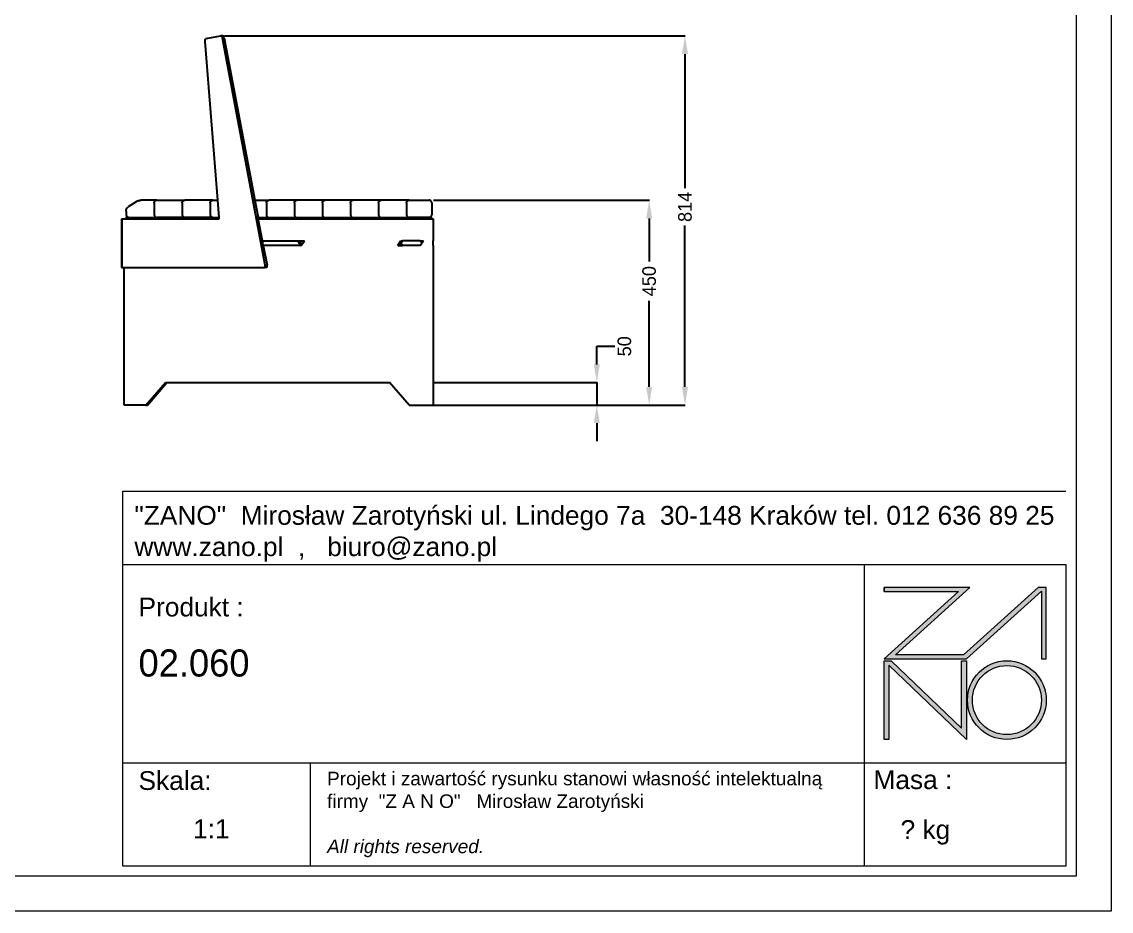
# Model space of a CAD drawing. Header units: millimetres. Extents: x 8 to 5414, y 17 to 4025.
# Drawn here: x 3006 to 5414, y 17 to 1985 of the extents above; entities that cross this region are included whole.
import ezdxf

# ---------------------------------------------------------------- set-up
doc = ezdxf.new("R2010")
doc.units = ezdxf.units.MM
doc.layers.add('DIMS', color=1, linetype='Continuous')
doc.layers.add('tabelka', color=155, linetype='Continuous')
doc.dimstyles.new('ISO-25', dxfattribs={"dimtxt": 2.5, "dimasz": 2.5, "dimexe": 1.25, "dimexo": 0.625, "dimtad": 1, "dimtxsty": 'Standard', "dimcen": 2.5, "dimadec": 0, "dimazin": 0, "dimtfac": 1, "dimtmove": 0, "dimatfit": 3, "dimfxl": 1, "dimarcsym": 0})

# ---------------------------------------------------------------- blocks, each defined once
blk = doc.blocks.new('*D53')
at = {"layer": 'Defpoints', "color": 0}
for p in [(3915.3, 1187), (3915.8, 1137), (4277, 1137)]:
    blk.add_point(p, dxfattribs=at)
at = {"layer": 'DIMS', "color": 0, "lineweight": -2}
for p, q in [((4277, 1227), (4277, 1267)), ((4277, 1267), (4317, 1267)), ((3915.8, 1187), (4277.5, 1187)), ((4277, 1187), (4277, 1137)), ((3916.3, 1137), (4277.5, 1137)), ((4277, 1097), (4277, 1057))]:
    blk.add_line(p, q, dxfattribs=at)
at = {"layer": 'DIMS', "color": 0}
for points in [[(4270.3, 1227), (4283.6, 1227), (4277, 1187)], [(4283.6, 1097), (4270.3, 1097), (4277, 1137)]]:
    blk.add_solid(points, dxfattribs=at)
at = {"layer": 'DIMS', "color": 0, "insert": (4338, 1267), "char_height": 30, "attachment_point": 5, "rotation": 90}
blk.add_mtext('50', dxfattribs=at)
blk = doc.blocks.new('*D57')
at = {"layer": 'Defpoints', "color": 0}
for p in [(3915.3, 1590), (3915.8, 1137), (4392.7, 1137)]:
    blk.add_point(p, dxfattribs=at)
at = {"layer": 'DIMS', "color": 0, "lineweight": -2}
for p, q in [((3915.8, 1590), (4393.2, 1590)), ((4392.7, 1550), (4392.7, 1454.5)), ((4392.7, 1177), (4392.7, 1367.5)), ((3916.3, 1137), (4393.2, 1137))]:
    blk.add_line(p, q, dxfattribs=at)
at = {"layer": 'DIMS', "color": 0}
for points in [[(4399.3, 1550), (4386, 1550), (4392.7, 1590)], [(4386, 1177), (4399.3, 1177), (4392.7, 1137)]]:
    blk.add_solid(points, dxfattribs=at)
at = {"layer": 'DIMS', "color": 0, "insert": (4392.7, 1411), "char_height": 30, "attachment_point": 5, "rotation": 90}
blk.add_mtext('450', dxfattribs=at)
blk = doc.blocks.new('*D58')
at = {"layer": 'Defpoints', "color": 0}
for p in [(3449.7, 1953.5), (3915.3, 1137), (4471.9, 1137)]:
    blk.add_point(p, dxfattribs=at)
at = {"layer": 'DIMS', "color": 0, "lineweight": -2}
for p, q in [((3450.2, 1953.5), (4472.4, 1953.5)), ((4471.9, 1913.5), (4471.9, 1616.4)), ((4471.9, 1177), (4471.9, 1534.4)), ((3915.8, 1137), (4472.4, 1137))]:
    blk.add_line(p, q, dxfattribs=at)
at = {"layer": 'DIMS', "color": 0}
for points in [[(4478.6, 1913.5), (4465.3, 1913.5), (4471.9, 1953.5)], [(4465.3, 1177), (4478.6, 1177), (4471.9, 1137)]]:
    blk.add_solid(points, dxfattribs=at)
at = {"layer": 'DIMS', "color": 0, "insert": (4471.9, 1575.4), "char_height": 30, "attachment_point": 5, "rotation": 90}
blk.add_mtext('814', dxfattribs=at)
blk = doc.blocks.new('zano')
at = {"layer": 'Defpoints', "lineweight": 5}
for points in [[(6270.2, 3716.2), (6270.2, 3707.4), (6434.8, 3707.4), (6270.2, 3558.4), (6452.4, 3558.4), (6617.9, 3708.2), (6617.9, 3558.4), (6628.6, 3558.4), (6628.6, 3716.2), (6610.7, 3716.2), (6446.1, 3567.2), (6295.4, 3567.2), (6459.9, 3716.2), (6270.2, 3716.2), (6270.2, 3707.4)], [(6270.2, 3554.4), (6286.2, 3554.4), (6441.7, 3405.6), (6441.7, 3554.4), (6452.4, 3554.4), (6452.4, 3380.5), (6281, 3544.6), (6281, 3380.5), (6270.2, 3380.5)]]:
    blk.add_hatch(color=251, dxfattribs=at).paths.add_polyline_path(points)
h = blk.add_hatch(color=251, dxfattribs=at)
h.paths.add_polyline_path([(6454.7, 3467.4, 1), (6628.6, 3467.4, 1)])
h.paths.add_polyline_path([(6617.9, 3467.4, -1), (6465.4, 3467.4, -1)], flags=16)
at = {"layer": 'Defpoints', "color": 251, "lineweight": 5}
blk.add_lwpolyline([(6434.8, 3707.4), (6270.2, 3558.4), (6452.4, 3558.4), (6617.9, 3708.2), (6617.9, 3558.4), (6628.6, 3558.4), (6628.6, 3716.2), (6610.7, 3716.2), (6446.1, 3567.2), (6295.4, 3567.2), (6459.9, 3716.2), (6270.2, 3716.2), (6270.2, 3707.4), (6432.1, 3707.4)], dxfattribs=at)
for points in [[(6270.2, 3716.2), (6270.2, 3707.4), (6434.8, 3707.4), (6270.2, 3558.4), (6452.4, 3558.4), (6617.9, 3708.2), (6617.9, 3558.4), (6628.6, 3558.4), (6628.6, 3716.2), (6610.7, 3716.2), (6446.1, 3567.2), (6295.4, 3567.2), (6459.9, 3716.2), (6270.2, 3716.2), (6270.2, 3707.4)], [(6270.2, 3554.4), (6286.2, 3554.4), (6441.7, 3405.6), (6441.7, 3554.4), (6452.4, 3554.4), (6452.4, 3380.5), (6281, 3544.6), (6281, 3380.5), (6270.2, 3380.5)]]:
    blk.add_lwpolyline(points, close=True, dxfattribs=at)
for radius in [87, 76.3]:
    blk.add_circle((6541.7, 3467.4), radius, dxfattribs=at)

msp = doc.modelspace()

# ---------------------------------------------------------------- linework, layer by layer
for p, q in [((3413.7, 1947.7), (3445, 1953.6)), ((3445, 1953.6), (3445.7, 1953.5)), ((3449.4, 1953.6), (3445.7, 1953.5)), ((3445.7, 1953.5), (3446.4, 1953.2)), ((3446.4, 1953.2), (3446.7, 1953)), ((3446.7, 1953), (3447.1, 1952.7)), ((3447.1, 1952.7), (3447.8, 1951.9)), ((3447.8, 1951.9), (3448.3, 1950.9)), ((3448.3, 1950.9), (3448.8, 1949.7)), ((3450.1, 1953.5), (3449.4, 1953.6)), ((3450.8, 1953.2), (3450.1, 1953.5)), ((3451.5, 1952.7), (3450.8, 1953.2)), ((3452.1, 1951.9), (3451.5, 1952.7)), ((3452.7, 1950.9), (3452.1, 1951.9)), ((3453.1, 1949.7), (3452.7, 1950.9)), ((3411.1, 1942.5), (3411.2, 1943.8)), ((3411.1, 1941.2), (3411.1, 1942.5)), ((3438.8, 1590), (3411.1, 1941.2)), ((3411.2, 1943.8), (3411.5, 1945)), ((3411.5, 1945), (3411.9, 1946)), ((3411.9, 1946), (3412.4, 1946.8)), ((3412.4, 1946.8), (3413, 1947.4)), ((3413, 1947.4), (3413.7, 1947.7)), ((3448.8, 1949.7), (3449.1, 1948.5)), ((3543.5, 1446.6), (3449.1, 1948.5)), ((3453.4, 1948.5), (3453.1, 1949.7)), ((3453.4, 1948.5), (3520.9, 1590)), ((3264.6, 1589.3), (3266.4, 1589.7)), ((3268, 1589.9), (3266.4, 1589.7)), ((3268, 1589.9), (3269.5, 1590)), ((3304.3, 1590), (3269.5, 1590)), ((3301.7, 1589.4), (3303, 1589.9)), ((3303, 1589.9), (3304.3, 1590)), ((3304.3, 1590), (3366.3, 1590)), ((3363.7, 1589.4), (3365, 1589.9)), ((3365, 1589.9), (3366.3, 1590)), ((3428.3, 1590), (3366.3, 1590)), ((3425.7, 1589.4), (3427, 1589.9)), ((3427, 1589.9), (3428.3, 1590)), ((3428.3, 1590), (3438.8, 1590)), ((3441.8, 1552), (3438.8, 1590)), ((3520.9, 1590), (3552.3, 1590)), ((3520.9, 1590), (3528, 1552)), ((3549.7, 1589.4), (3550.9, 1589.9)), ((3550.9, 1589.9), (3552.3, 1590)), ((3614.3, 1590), (3552.3, 1590)), ((3611.7, 1589.4), (3612.9, 1589.9)), ((3612.9, 1589.9), (3614.3, 1590)), ((3676.2, 1590), (3614.3, 1590)), ((3673.7, 1589.4), (3674.9, 1589.9)), ((3674.9, 1589.9), (3676.2, 1590)), ((3738.2, 1590), (3676.2, 1590)), ((3735.7, 1589.4), (3736.9, 1589.9)), ((3736.9, 1589.9), (3738.2, 1590)), ((3800.2, 1590), (3738.2, 1590)), ((3797.7, 1589.4), (3798.9, 1589.9)), ((3798.9, 1589.9), (3800.2, 1590)), ((3862.2, 1590), (3800.2, 1590)), ((3859.7, 1589.4), (3860.9, 1589.9)), ((3860.9, 1589.9), (3862.2, 1590)), ((3862.2, 1590), (3906.3, 1590)), ((3907.6, 1589.9), (3906.3, 1590)), ((3908.9, 1589.4), (3907.6, 1589.9)), ((3236.4, 1565.9), (3236.5, 1567.4)), ((3236.4, 1565.9), (3236.4, 1558)), ((3236.5, 1567.4), (3236.8, 1568.9)), ((3236.8, 1568.9), (3237.3, 1570.4)), ((3237.3, 1570.4), (3238, 1571.9)), ((3238, 1571.9), (3238.8, 1573.2)), ((3238.8, 1573.2), (3239.8, 1574.3)), ((3239.8, 1574.3), (3240.7, 1575.1)), ((3258.5, 1586.7), (3240.8, 1575.1)), ((3258.5, 1586.7), (3259.7, 1587.5)), ((3261.2, 1588.1), (3259.7, 1587.5)), ((3262.9, 1588.8), (3261.2, 1588.1)), ((3262.9, 1588.8), (3264.6, 1589.3)), ((3298.4, 1584), (3298.5, 1585.4)), ((3298.4, 1584), (3298.4, 1558)), ((3298.5, 1585.4), (3299, 1586.6)), ((3299, 1586.6), (3299.7, 1587.8)), ((3299.7, 1587.8), (3300.6, 1588.7)), ((3300.6, 1588.7), (3301.7, 1589.4)), ((3360.4, 1584), (3360.5, 1585.4)), ((3360.4, 1584), (3360.4, 1558)), ((3360.5, 1585.4), (3361, 1586.6)), ((3361, 1586.6), (3361.7, 1587.8)), ((3361.7, 1587.8), (3362.6, 1588.7)), ((3362.6, 1588.7), (3363.7, 1589.4)), ((3422.4, 1584), (3422.5, 1585.4)), ((3422.4, 1584), (3422.4, 1558)), ((3422.5, 1585.4), (3423, 1586.6)), ((3423, 1586.6), (3423.7, 1587.8)), ((3423.7, 1587.8), (3424.6, 1588.7)), ((3424.6, 1588.7), (3425.7, 1589.4)), ((3546.4, 1584), (3546.5, 1585.4)), ((3546.4, 1584), (3546.4, 1558)), ((3546.5, 1585.4), (3546.9, 1586.6)), ((3546.9, 1586.6), (3547.6, 1587.8)), ((3547.6, 1587.8), (3548.6, 1588.7)), ((3548.6, 1588.7), (3549.7, 1589.4)), ((3608.4, 1584), (3608.5, 1585.4)), ((3608.4, 1584), (3608.4, 1558)), ((3608.5, 1585.4), (3608.9, 1586.6)), ((3608.9, 1586.6), (3609.6, 1587.8)), ((3609.6, 1587.8), (3610.6, 1588.7)), ((3610.6, 1588.7), (3611.7, 1589.4)), ((3670.4, 1584), (3670.5, 1585.4)), ((3670.4, 1584), (3670.4, 1558)), ((3670.5, 1585.4), (3670.9, 1586.6)), ((3670.9, 1586.6), (3671.6, 1587.8)), ((3671.6, 1587.8), (3672.6, 1588.7)), ((3672.6, 1588.7), (3673.7, 1589.4)), ((3732.3, 1584), (3732.5, 1585.4)), ((3732.3, 1584), (3732.3, 1558)), ((3732.5, 1585.4), (3732.9, 1586.6)), ((3732.9, 1586.6), (3733.6, 1587.8)), ((3733.6, 1587.8), (3734.6, 1588.7)), ((3734.6, 1588.7), (3735.7, 1589.4)), ((3794.3, 1584), (3794.5, 1585.4)), ((3794.3, 1584), (3794.3, 1558)), ((3794.5, 1585.4), (3794.9, 1586.6)), ((3794.9, 1586.6), (3795.6, 1587.8)), ((3795.6, 1587.8), (3796.6, 1588.7)), ((3796.6, 1588.7), (3797.7, 1589.4)), ((3856.3, 1584), (3856.5, 1585.4)), ((3856.3, 1584), (3856.3, 1558)), ((3856.5, 1585.4), (3856.9, 1586.6)), ((3856.9, 1586.6), (3857.6, 1587.8)), ((3857.6, 1587.8), (3858.6, 1588.7)), ((3858.6, 1588.7), (3859.7, 1589.4)), ((3910, 1588.7), (3908.9, 1589.4)), ((3911, 1587.8), (3910, 1588.7)), ((3911.7, 1586.6), (3911, 1587.8)), ((3912.1, 1585.4), (3911.7, 1586.6)), ((3912.3, 1584), (3912.1, 1585.4)), ((3912.3, 1584), (3912.3, 1558)), ((3226.1, 1549), (3226.1, 1441)), ((3226.1, 1549), (3226.8, 1549)), ((3226.8, 1549), (3226.8, 1441)), ((3226.8, 1549), (3300.4, 1549)), ((3235.7, 1552), (3235.7, 1549)), ((3242.3, 1552), (3235.7, 1552)), ((3235.7, 1549), (3300.4, 1549)), ((3236.4, 1558), (3236.5, 1556.7)), ((3236.5, 1556.7), (3237, 1555.4)), ((3237, 1555.4), (3237.7, 1554.3)), ((3237.7, 1554.3), (3238.6, 1553.3)), ((3238.6, 1553.3), (3239.7, 1552.6)), ((3239.7, 1552.6), (3241, 1552.2)), ((3241, 1552.2), (3242.3, 1552)), ((3242.3, 1552), (3304.3, 1552)), ((3298.4, 1558), (3298.5, 1556.7)), ((3298.5, 1556.7), (3299, 1555.4)), ((3299, 1555.4), (3299.7, 1554.3)), ((3299.7, 1554.3), (3300.6, 1553.3)), ((3442.1, 1549), (3300.4, 1549)), ((3300.4, 1549), (3300.4, 1549)), ((3300.4, 1549), (3442.1, 1549)), ((3300.6, 1553.3), (3301.7, 1552.6)), ((3301.7, 1552.6), (3303, 1552.2)), ((3303, 1552.2), (3304.3, 1552)), ((3366.3, 1552), (3304.3, 1552)), ((3360.4, 1558), (3360.5, 1556.7)), ((3360.5, 1556.7), (3361, 1555.4)), ((3361, 1555.4), (3361.7, 1554.3)), ((3361.7, 1554.3), (3362.6, 1553.3)), ((3362.6, 1553.3), (3363.7, 1552.6)), ((3363.7, 1552.6), (3365, 1552.2)), ((3365, 1552.2), (3366.3, 1552)), ((3428.3, 1552), (3366.3, 1552)), ((3422.4, 1558), (3422.5, 1556.7)), ((3422.5, 1556.7), (3423, 1555.4)), ((3423, 1555.4), (3423.7, 1554.3)), ((3423.7, 1554.3), (3424.6, 1553.3)), ((3424.6, 1553.3), (3425.7, 1552.6)), ((3425.7, 1552.6), (3427, 1552.2)), ((3427, 1552.2), (3428.3, 1552)), ((3428.3, 1552), (3441.8, 1552)), ((3442.1, 1549), (3441.8, 1552)), ((3442.1, 1549), (3442.1, 1549)), ((3528.6, 1549), (3528, 1552)), ((3528, 1552), (3552.3, 1552)), ((3855.3, 1549), (3528.6, 1549)), ((3528.6, 1549), (3528.6, 1549)), ((3528.6, 1549), (3855.3, 1549)), ((3537.8, 1500), (3528.6, 1549)), ((3546.4, 1558), (3546.5, 1556.7)), ((3546.5, 1556.7), (3546.9, 1555.4)), ((3546.9, 1555.4), (3547.6, 1554.3)), ((3547.6, 1554.3), (3548.6, 1553.3)), ((3548.6, 1553.3), (3549.7, 1552.6)), ((3549.7, 1552.6), (3550.9, 1552.2)), ((3550.9, 1552.2), (3552.3, 1552)), ((3552.3, 1552), (3614.3, 1552)), ((3608.4, 1558), (3608.5, 1556.7)), ((3608.5, 1556.7), (3608.9, 1555.4)), ((3608.9, 1555.4), (3609.6, 1554.3)), ((3609.6, 1554.3), (3610.6, 1553.3)), ((3610.6, 1553.3), (3611.7, 1552.6)), ((3611.7, 1552.6), (3612.9, 1552.2)), ((3612.9, 1552.2), (3614.3, 1552)), ((3614.3, 1552), (3676.2, 1552)), ((3670.4, 1558), (3670.5, 1556.7)), ((3670.5, 1556.7), (3670.9, 1555.4)), ((3670.9, 1555.4), (3671.6, 1554.3)), ((3671.6, 1554.3), (3672.6, 1553.3)), ((3672.6, 1553.3), (3673.7, 1552.6)), ((3673.7, 1552.6), (3674.9, 1552.2)), ((3674.9, 1552.2), (3676.2, 1552)), ((3676.2, 1552), (3738.2, 1552)), ((3732.3, 1558), (3732.5, 1556.7)), ((3732.5, 1556.7), (3732.9, 1555.4)), ((3732.9, 1555.4), (3733.6, 1554.3)), ((3733.6, 1554.3), (3734.6, 1553.3)), ((3734.6, 1553.3), (3735.7, 1552.6)), ((3735.7, 1552.6), (3736.9, 1552.2)), ((3736.9, 1552.2), (3738.2, 1552)), ((3738.2, 1552), (3800.2, 1552)), ((3794.3, 1558), (3794.5, 1556.7)), ((3794.5, 1556.7), (3794.9, 1555.4)), ((3794.9, 1555.4), (3795.6, 1554.3)), ((3795.6, 1554.3), (3796.6, 1553.3)), ((3796.6, 1553.3), (3797.7, 1552.6)), ((3797.7, 1552.6), (3798.9, 1552.2)), ((3798.9, 1552.2), (3800.2, 1552)), ((3800.2, 1552), (3862.2, 1552)), ((3855.3, 1549), (3855.3, 1549)), ((3855.3, 1549), (3911.3, 1549)), ((3909.3, 1549), (3855.3, 1549)), ((3856.3, 1558), (3856.5, 1556.7)), ((3856.5, 1556.7), (3856.9, 1555.4)), ((3856.9, 1555.4), (3857.6, 1554.3)), ((3857.6, 1554.3), (3858.6, 1553.3)), ((3858.6, 1553.3), (3859.7, 1552.6)), ((3859.7, 1552.6), (3860.9, 1552.2)), ((3860.9, 1552.2), (3862.2, 1552)), ((3906.3, 1552), (3862.2, 1552)), ((3907.6, 1552.2), (3906.3, 1552)), ((3911.3, 1552), (3906.3, 1552)), ((3907.6, 1552.2), (3908.9, 1552.6)), ((3908.9, 1552.6), (3910, 1553.3)), ((3909.3, 1549), (3915.3, 1549)), ((3910, 1553.3), (3911, 1554.3)), ((3911, 1554.3), (3911.7, 1555.4)), ((3911.3, 1552), (3911.3, 1549)), ((3911.7, 1555.4), (3912.1, 1556.7)), ((3912.1, 1556.7), (3912.3, 1558)), ((3915.3, 1549), (3915.3, 1500)), ((3539.7, 1490), (3537.8, 1500)), ((3537.8, 1500), (3615.9, 1500)), ((3622.9, 1490), (3615.9, 1500)), ((3615.9, 1500), (3619.4, 1500)), ((3624.9, 1492.1), (3619.4, 1500)), ((3619.4, 1500), (3630.5, 1500)), ((3624.9, 1492.1), (3630.5, 1500)), ((3836.8, 1490), (3843.8, 1500)), ((3840.3, 1490), (3843.8, 1495)), ((3843.8, 1500), (3847.3, 1500)), ((3843.8, 1495), (3847.3, 1500)), ((3847.3, 1490), (3843.8, 1495)), ((3886.8, 1500), (3847.3, 1500)), ((3890.3, 1495), (3886.8, 1500)), ((3886.8, 1500), (3890.3, 1500)), ((3886.8, 1490), (3890.3, 1495)), ((3892, 1497.5), (3890.3, 1500)), ((3890.3, 1500), (3893.8, 1500)), ((3890.3, 1495), (3892, 1497.5)), ((3892, 1497.5), (3893.8, 1500)), ((3915.3, 1490), (3915.3, 1500)), ((3622.9, 1490), (3539.7, 1490)), ((3539.7, 1490), (3547.9, 1446.6)), ((3622.9, 1490), (3623.5, 1490)), ((3623.5, 1490), (3624.9, 1492.1)), ((3836.8, 1490), (3840.3, 1490)), ((3840.3, 1490), (3847.3, 1490)), ((3886.8, 1490), (3847.3, 1490)), ((3915.3, 1490), (3915.3, 1187)), ((3543.7, 1445.4), (3543.5, 1446.6)), ((3543.7, 1444.2), (3543.7, 1445.4)), ((3548, 1445.4), (3547.9, 1446.6)), ((3548, 1444.2), (3548, 1445.4)), ((3226.1, 1441), (3226.8, 1441)), ((3226.8, 1441), (3231.8, 1441)), ((3231.8, 1137), (3231.8, 1441)), ((3231.8, 1441), (3232.3, 1441)), ((3232.3, 1441), (3541.6, 1441)), ((3541.6, 1441), (3542.2, 1441.2)), ((3543.5, 1441), (3541.6, 1441)), ((3542.2, 1441.2), (3542.8, 1441.6)), ((3542.8, 1441.6), (3543.2, 1442.2)), ((3543.2, 1442.2), (3543.5, 1442.9)), ((3543.5, 1443.1), (3543.7, 1444.2)), ((3543.5, 1442.9), (3543.5, 1443.1)), ((3543.5, 1442.9), (3543.5, 1441)), ((3545.9, 1441), (3543.5, 1441)), ((3546.6, 1441.2), (3545.9, 1441)), ((3547.1, 1441.6), (3546.6, 1441.2)), ((3547.6, 1442.2), (3547.1, 1441.6)), ((3547.9, 1443.1), (3547.6, 1442.2)), ((3547.9, 1443.1), (3548, 1444.2)), ((3279.8, 1137), (3323.1, 1187)), ((3283.3, 1137), (3326.6, 1187)), ((3283.3, 1137.1), (3326.6, 1187)), ((3323.1, 1187), (3326.6, 1187)), ((3326.6, 1187), (3818.5, 1187)), ((3326.6, 1187), (3326.6, 1187)), ((3861.8, 1137), (3818.5, 1187)), ((3915.3, 1187), (3915.3, 1137)), ((3231.8, 1137), (3232.3, 1137)), ((3279.8, 1137), (3232.3, 1137)), ((3279.8, 1137), (3283.2, 1137)), ((3283.2, 1137), (3283.3, 1137.1)), ((3283.3, 1137), (3283.2, 1137)), ((3283.3, 1137), (3283.3, 1137.1)), ((3861.8, 1137), (3909.3, 1137)), ((3888.3, 1137), (3895.4, 1137)), ((3909.3, 1137), (3915.3, 1137))]:
    msp.add_line(p, q)
at = {"layer": 'tabelka', "lineweight": 5}
for p, q in [((3229.2, 946.3), (5314.2, 946.3)), ((3229.2, 784.5), (3229.2, 946.3)), ((3229.2, 946.3), (5314.2, 946.3)), ((4868.3, 784.5), (4868.3, 345.9)), ((3229.2, 345.9), (5314.2, 345.9)), ((3643.4, 345.9), (3643.4, 117.3)), ((4868.3, 345.9), (4868.3, 117.3))]:
    msp.add_line(p, q, dxfattribs=at)
for points in [[(7.8, 4024.9), (5414.2, 4024.9), (5414.2, 17.3), (7.8, 17.3)], [(85.2, 3947.5), (5336.8, 3947.5), (5336.8, 94.7), (85.2, 94.7)], [(3229.2, 784.5), (5314.2, 784.5), (5314.2, 117.3), (3229.2, 117.3)]]:
    msp.add_lwpolyline(points, close=True, dxfattribs=at)

# ---------------------------------------------------------------- block references
msp.add_blockref('zano', (-1358.2, -2983.1))

# ---------------------------------------------------------------- texts
at = {"layer": 'tabelka', "lineweight": 5, "attachment_point": 1}
for s, insert, char_height, width in [('{\\fArial|b0|i0|c238|p34;"ZANO"  Mirosław Zarotyński ul. Lindego 7a  30-148 Kraków tel. 012 636 89 25\\Pwww.zano.pl  ,   biuro@zano.pl}', (3254.8, 913.8), 41.595, 2040.38), ('{\\fArial|b0|i0|c238|p34;Produkt : }', (3263.8, 711), 41.595, 265.273), ('{\\fCentury Gothic|b0|i0|c238|p34;02.060}', (3263.8, 596.4), 60, 849.376), ('{\\fArial|b0|i0|c238|p34;Skala: }', (3263.8, 327.2), 41.595, 191.675), ('{\\fArial|b0|i0|c238|p34;Masa :}', (4888.5, 329.1), 41.595, 200.457), ('{\\fArial|b0|i0|c238|p34;1:1}', (3384.3, 220.4), 41.595, 42.482), ('{\\fArial|b0|i0|c238|p34;? kg}', (4948.5, 218.7), 41.595, 290.547)]:
    msp.add_mtext(s, dxfattribs=dict(at, insert=insert, char_height=char_height, width=width))
at = {"layer": 'tabelka', "color": 1, "lineweight": 5, "insert": (3680.7, 325.8), "char_height": 30, "width": 1186.12, "attachment_point": 1}
msp.add_mtext('{\\fArial|b0|i0|c0|p34;Projekt i zawartość rysunku stanowi własność intelektualną firmy \\fArial|b0|i0|c238|p34; "Z A N O"   Mirosław Zarotyński\\fArial|b0|i1|c238|p34;\\P\\PAll rights reserved.}', dxfattribs=at)

# ---------------------------------------------------------------- dimensions: what is measured, and where the dimension line sits
at = {"layer": 'DIMS'}
for base, p1, p2, text, override, picture, middle in [((4471.9, 1137), (3449.7, 1953.5), (3915.3, 1137), '814', {"dimtxt": 30, "dimasz": 40, "dimexe": 0.5, "dimexo": 0.5, "dimgap": 6, "dimtad": 0, "dimtih": 1, "dimtoh": 1, "dimdec": 0, "dimzin": 0, "dimadec": 2, "dimtfac": 2, "dimtdec": 1, "dimtzin": 0}, '*D58', (4471.9, 1575.4)), ((4392.7, 1137), (3915.3, 1590), (3915.8, 1137), '450', {"dimtxt": 30, "dimasz": 40, "dimexe": 0.5, "dimexo": 0.5, "dimgap": 6, "dimtad": 0, "dimtih": 1, "dimtoh": 1, "dimdec": 0, "dimzin": 0, "dimadec": 2, "dimtfac": 2, "dimtdec": 1, "dimtzin": 0}, '*D57', (4392.7, 1411)), ((4277, 1137), (3915.3, 1187), (3915.8, 1137), '50', {"dimtxt": 30, "dimasz": 40, "dimexe": 0.5, "dimexo": 0.5, "dimgap": 6, "dimtad": 0, "dimtih": 1, "dimtoh": 1, "dimdec": 0, "dimzin": 0, "dimtxsty": 'Standard', "dimadec": 2, "dimtfac": 2, "dimtdec": 1, "dimtzin": 0}, '*D53', (4338, 1267))]:
    dim = msp.add_linear_dim(base=base, p1=p1, p2=p2, angle=270, text=text, dimstyle='ISO-25', override=override, dxfattribs=at)
    dim.commit()
    dim.dimension.update_dxf_attribs({"geometry": picture, "text_midpoint": middle, "dimtype": 160, "text_rotation": 90})

doc.saveas('drawing.dxf')
